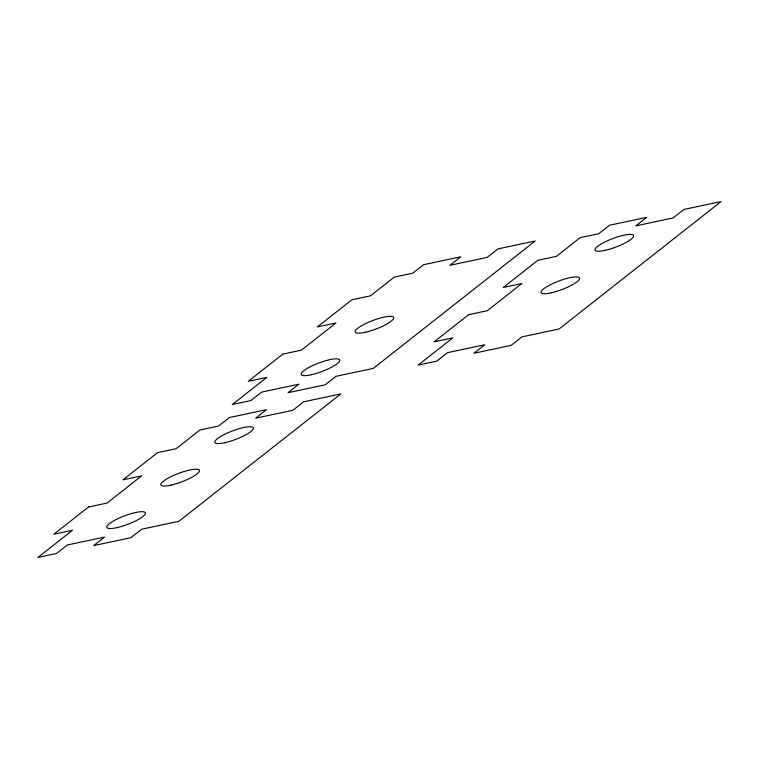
<?xml version="1.0" encoding="UTF-8"?>
<svg xmlns="http://www.w3.org/2000/svg" width="759" height="759" viewBox="0 0 759 759"><rect width="100%" height="100%" fill="white"/><g stroke="black" fill="none" stroke-linecap="round" stroke-linejoin="round"><path stroke-width="1.14" d="M88.461 507.012L53.917 534.194L72.503 530.247L37.95 557.429L56.536 553.482L67.333 544.99L104.514 537.097L93.718 545.598L130.89 537.704L141.686 529.213L178.858 521.319L340.819 393.912L303.647 401.796L292.851 410.296L255.669 418.181L266.466 409.689L229.294 417.573L218.497 426.074L199.911 430.011L176.154 448.702L157.568 452.649L123.015 479.83L141.601 475.884L107.057 503.065L88.461 507.012M282.813 354.111L248.259 381.293L266.855 377.356L232.301 404.538L250.887 400.591L261.684 392.099L298.856 384.206L288.059 392.697L325.241 384.813L336.038 376.322L373.21 368.428L535.171 241.02L497.999 248.905L487.202 257.396L450.021 265.289L460.817 256.798L423.645 264.682L412.849 273.174L394.263 277.12L370.506 295.811L351.92 299.758L317.366 326.939L335.952 322.992L301.399 350.174L282.813 354.111M468.692 314.672L434.139 341.854L452.734 337.907L418.181 365.088L436.767 361.142L447.563 352.65L484.735 344.766L473.939 353.258L511.12 345.364L521.917 336.873L559.089 328.989L721.05 201.571L683.878 209.465L673.081 217.956L635.9 225.84L646.696 217.349L609.524 225.243L598.728 233.734L580.142 237.681L556.385 256.362L537.799 260.309L503.245 287.49L521.831 283.543L487.278 310.725L468.692 314.672M117.199 527.581A20.607 4.535 -20.7 0 0 145.434 512.989A20.607 4.535 -20.7 0 0 115.691 519.763A20.607 4.535 -20.7 0 0 117.199 527.581M225.167 442.639A20.607 4.535 -20.7 0 0 253.402 428.048A20.607 4.535 -20.7 0 0 223.658 434.822A20.607 4.535 -20.7 0 0 225.167 442.639M311.541 374.69A20.607 4.535 -20.7 0 0 339.785 360.098A20.607 4.535 -20.7 0 0 310.042 366.872A20.607 4.535 -20.7 0 0 311.541 374.69M605.397 250.299A20.607 4.535 -20.7 0 0 633.632 235.717A20.607 4.535 -20.7 0 0 603.889 242.482A20.607 4.535 -20.7 0 0 605.397 250.299M171.183 485.105A20.607 4.535 -20.7 0 0 199.418 470.523A20.607 4.535 -20.7 0 0 169.674 477.297A20.607 4.535 -20.7 0 0 171.183 485.105M365.534 332.214A20.607 4.535 -20.7 0 0 393.769 317.632A20.607 4.535 -20.7 0 0 364.026 324.397A20.607 4.535 -20.7 0 0 365.534 332.214M551.413 292.775A20.607 4.535 -20.7 0 0 579.648 278.183A20.607 4.535 -20.7 0 0 549.905 284.957A20.607 4.535 -20.7 0 0 551.413 292.775"/></g></svg>
